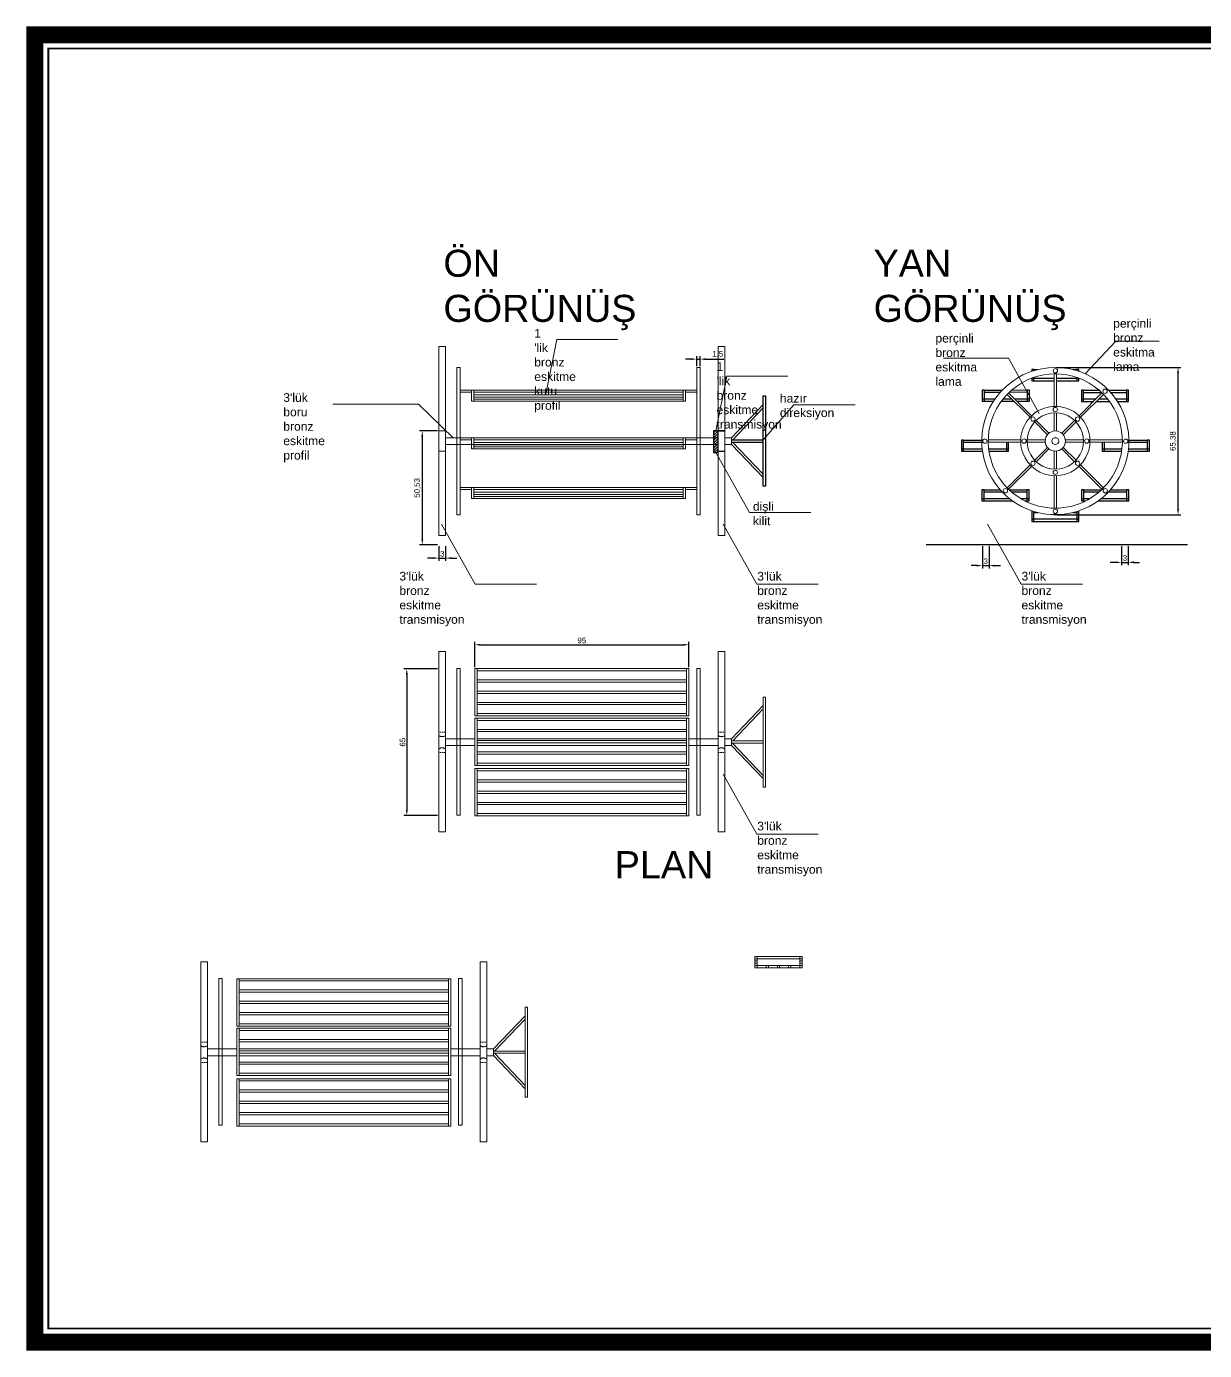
# Model space of a CAD drawing. Header units: millimetres. Extents: x 54215 to 67697, y 23496 to 56611.
# Drawn here: x 57501 to 58024, y 28723 to 29311 of the extents above; entities that cross this region are included whole.
import ezdxf

# ---------------------------------------------------------------- set-up
doc = ezdxf.new("R2010")
doc.units = ezdxf.units.MM
doc.linetypes.add('DASHED', pattern=[19.05, 12.7, -6.35])
doc.linetypes.add('HIDDEN', pattern=[0.375, 0.25, -0.125])
doc.layers.add('0 rölöve', color=7, linetype='Continuous', true_color=0xf1380e)
for name, color, linetype, lineweight in [('no3_kutu profil gorunus', 8, 'Continuous', 0), ('no3_kutuprofil kesit', 74, 'Continuous', 18), ('no3_lejand', 255, 'Continuous', 13), ('no3_paslanmaz gorunus on', 163, 'Continuous', 15), ('no3_paslanmaz kesit on', 153, 'Continuous', 20), ('no3_yazı tefriş', 152, 'Continuous', 0), ('t_tarama', 251, 'Continuous', 20)]:
    doc.layers.add(name, color=color, linetype=linetype, lineweight=lineweight)
doc.styles.get("Standard").update_dxf_attribs({"font": 'arial.ttf'})
doc.dimstyles.new('ISO-25', dxfattribs={"dimtxt": 2.5, "dimasz": 2.5, "dimexe": 1.25, "dimexo": 0.625, "dimtad": 1, "dimtxsty": 'Standard', "dimcen": 2.5, "dimadec": 0, "dimazin": 0, "dimtfac": 1, "dimtmove": 0, "dimatfit": 3, "dimfxl": 1, "dimarcsym": 0})

# ---------------------------------------------------------------- blocks, each defined once
blk = doc.blocks.new('HNGFNN')
at = {"color": 250}
for centre, start, end in [((2975.04, 1198.01), 16.76274, 73.5105), ((3019.08, 1198.01), 117.37072, 160.52878), ((3019.08, 1198.01), 294.031, 340.52878), ((2996.98, 1188.83), 246.05222, 294.031)]:
    blk.add_arc(centre, 1.5, start, end, dxfattribs=at)
at = {"layer": '0 rölöve'}
blk.add_line((3055.59, 1173.99), (2939.69, 1173.99), dxfattribs=at)
at = {"layer": 'no3_paslanmaz gorunus on', "color": 167}
for p, q in [((2975.58, 1240.77), (2985.77, 1230.58)), ((2976.26, 1241.45), (2986.45, 1231.26)), ((3007.51, 1231.26), (3017.7, 1241.44)), ((3008.19, 1230.58), (3018.38, 1240.77)), ((2987.81, 1228.54), (2993.48, 1222.87)), ((2988.48, 1229.22), (2994.16, 1223.55)), ((2999.8, 1223.55), (3005.48, 1229.22)), ((3000.48, 1222.87), (3006.16, 1228.54)), ((2987.81, 1211.55), (2993.48, 1217.22)), ((2988.48, 1210.87), (2994.16, 1216.54)), ((2999.8, 1216.54), (3005.48, 1210.87)), ((3000.48, 1217.22), (3006.16, 1211.55)), ((2975.58, 1199.33), (2985.77, 1209.51)), ((2976.26, 1198.65), (2986.45, 1208.83)), ((3007.51, 1208.83), (3017.7, 1198.65)), ((3008.19, 1209.51), (3018.38, 1199.32))]:
    blk.add_line(p, q, dxfattribs=at)
at = {"layer": 'no3_paslanmaz gorunus on'}
for p, q in [((2964.59, 1173.99), (2967.59, 1173.99)), ((3026.37, 1173.99), (3029.37, 1173.99))]:
    blk.add_line(p, q, dxfattribs=at)
at = {"layer": 'no3_paslanmaz gorunus on', "color": 167}
for points in [[(2996.5, 1235.42), (2996.5, 1249.83), (2996.5, 1249.83), (2997.46, 1249.83), (2997.46, 1235.42)], [(2996.5, 1224.52), (2996.5, 1232.54)], [(2997.46, 1232.54), (2997.46, 1224.52)], [(2981.6, 1219.57), (2967.2, 1219.57), (2967.2, 1220.53), (2981.6, 1220.53)], [(2984.48, 1220.53), (2992.51, 1220.53)], [(2992.51, 1219.57), (2984.48, 1219.57)], [(3001.45, 1220.53), (3009.48, 1220.53)], [(3009.48, 1219.57), (3001.45, 1219.57)], [(3012.36, 1220.53), (3026.77, 1220.53), (3026.77, 1220.53), (3026.77, 1219.57), (3012.36, 1219.57)], [(2996.5, 1207.55), (2996.5, 1215.57)], [(2997.46, 1215.57), (2997.46, 1207.55)], [(2997.46, 1204.67), (2997.46, 1190.26), (2996.5, 1190.26), (2996.5, 1204.67)]]:
    blk.add_lwpolyline(points, dxfattribs=at)
for centre in [(2997, 1251.25), (3019.04, 1242.17), (2996.98, 1234.05), (2987.07, 1229.83), (3006.89, 1229.83), (2965.75, 1220), (2983.13, 1220.05), (3010.91, 1220.05), (3028.24, 1220), (2987.07, 1210.21), (3006.89, 1210.21), (2996.98, 1206.17), (2974.85, 1197.98), (3019.14, 1197.98), (2997, 1188.83)]:
    blk.add_circle(centre, 0.96, dxfattribs=at)
at = {"layer": 'no3_paslanmaz gorunus on'}
for radius in [4.5, 1.5]:
    blk.add_circle((2996.98, 1220.05), radius, dxfattribs=at)
at = {"layer": 'no3_paslanmaz gorunus on', "color": 167}
for radius, start, end in [(32.66, 324.99676, 215.61129), (29.78, 327.90446, 212.09506), (15.38, 339.86593, 200.13358), (12.5, 341.36676, 198.63276), (15.38, 200.13358, 339.86593), (12.5, 198.63276, 341.36676), (32.66, 215.00276, 324.99676), (29.78, 212.09506, 327.90446)]:
    blk.add_arc((2996.98, 1220.05), radius, start, end, dxfattribs=at)
blk = doc.blocks.new('dfbgfnghm')
h = blk.add_hatch()
h.set_pattern_fill('ANSI31', color=256, scale=0.25, style=0)
h.set_pattern_definition([(45, (-56.31455, 0), (-0.561266, 0.561266), [])])
h.paths.add_polyline_path([(2847.3, 1224.52), (2845.3, 1224.52), (2845.3, 1214.94), (2847.3, 1214.94)])
for p, q in [((2853.3, 1220.6), (2867.3, 1220.6)), ((2853.3, 1219.6), (2867.3, 1219.6))]:
    blk.add_line(p, q)
at = {"color": 24, "linetype": 'HIDDEN'}
blk.add_line((2847.3, 1215.57), (2850.3, 1215.57), dxfattribs=at)
for points in [[(2868.3, 1240.05), (2868.3, 1200.05), (2867.3, 1200.05), (2867.3, 1240.05), (2868.3, 1240.05)], [(2853.3, 1221.55), (2867.3, 1236.24)], [(2853.78, 1220.6), (2867.3, 1234.79)], [(2847.3, 1224.52), (2845.3, 1224.52), (2845.3, 1214.94), (2847.3, 1214.94), (2847.3, 1224.52)], [(2853.3, 1218.55), (2867.3, 1203.85)], [(2853.68, 1219.6), (2867.3, 1205.3)]]:
    blk.add_lwpolyline(points)
at = {"color": 24}
blk.add_lwpolyline([(2847.3, 1224.52), (2850.3, 1224.52), (2850.3, 1224.52), (2847.3, 1224.52), (2847.3, 1224.52)], dxfattribs=at)
at = {"layer": 'no3_paslanmaz gorunus on', "color": 42}
blk.add_lwpolyline([(2731.3, 1252.63), (2732.8, 1252.63), (2732.8, 1187.38), (2731.3, 1187.38), (2731.3, 1252.63)], dxfattribs=at)
blk.add_lwpolyline([(2837.8, 1252.63), (2839.3, 1252.63), (2839.3, 1187.38), (2837.8, 1187.38), (2837.8, 1252.63)], close=True, dxfattribs=at)
at = {"layer": 'no3_paslanmaz gorunus on'}
for points in [[(2732.8, 1242.68), (2737.8, 1242.68), (2737.8, 1241.68), (2732.8, 1241.68)], [(2738.8, 1241.68), (2831.8, 1241.68), (2831.8, 1242.68), (2738.8, 1242.68)], [(2738.8, 1239.56), (2831.8, 1239.56), (2831.8, 1240.56), (2738.8, 1240.56)], [(2837.8, 1242.68), (2832.8, 1242.68), (2832.8, 1241.68), (2837.8, 1241.68)], [(2738.8, 1237.68), (2831.8, 1237.68), (2831.8, 1238.68), (2738.8, 1238.68)], [(2732.8, 1221.55), (2737.8, 1221.55), (2737.8, 1220.55), (2732.8, 1220.55)], [(2738.8, 1220.55), (2831.8, 1220.55), (2831.8, 1221.55), (2738.8, 1221.55)], [(2738.8, 1218.43), (2831.8, 1218.43), (2831.8, 1219.43), (2738.8, 1219.43)], [(2738.8, 1216.55), (2831.8, 1216.55), (2831.8, 1217.55), (2738.8, 1217.55)], [(2837.8, 1221.55), (2832.8, 1221.55), (2832.8, 1220.55), (2837.8, 1220.55)], [(2732.8, 1199.51), (2737.8, 1199.51), (2737.8, 1198.51), (2732.8, 1198.51)], [(2738.8, 1198.51), (2831.8, 1198.51), (2831.8, 1199.51), (2738.8, 1199.51)], [(2837.8, 1199.51), (2832.8, 1199.51), (2832.8, 1198.51), (2837.8, 1198.51)], [(2738.8, 1196.39), (2831.8, 1196.39), (2831.8, 1197.39), (2738.8, 1197.39)], [(2738.8, 1194.51), (2831.8, 1194.51), (2831.8, 1195.51), (2738.8, 1195.51)]]:
    blk.add_lwpolyline(points, close=True, dxfattribs=at)
for points in [[(2738.8, 1242.68), (2738.8, 1237.68), (2737.8, 1237.68), (2737.8, 1242.68), (2738.8, 1242.68)], [(2832.8, 1242.68), (2832.8, 1237.68), (2831.8, 1237.68), (2831.8, 1242.68), (2832.8, 1242.68)], [(2738.8, 1221.55), (2738.8, 1216.55), (2737.8, 1216.55), (2737.8, 1221.55), (2738.8, 1221.55)], [(2832.8, 1221.55), (2832.8, 1216.55), (2831.8, 1216.55), (2831.8, 1221.55), (2832.8, 1221.55)], [(2738.8, 1199.51), (2738.8, 1194.51), (2737.8, 1194.51), (2737.8, 1199.51), (2738.8, 1199.51)], [(2832.8, 1199.51), (2832.8, 1194.51), (2831.8, 1194.51), (2831.8, 1199.51), (2832.8, 1199.51)]]:
    blk.add_lwpolyline(points, dxfattribs=at)
at = {"layer": 'no3_paslanmaz kesit on', "color": 24}
blk.add_line((2723.3, 1215.57), (2726.3, 1215.57), dxfattribs=at)
for points in [[(2726.3, 1218.84), (2726.3, 1262.01), (2723.3, 1262.01), (2723.3, 1215.57), (2726.3, 1215.57)], [(2850.3, 1218.84), (2850.3, 1262.01), (2847.3, 1262.01), (2847.3, 1215.57), (2850.3, 1215.57)], [(2723.3, 1224.52), (2726.3, 1224.52), (2726.3, 1224.52), (2723.3, 1224.52), (2723.3, 1224.52)], [(2726.3, 1221.25), (2726.3, 1178.08), (2723.3, 1178.08), (2723.3, 1224.52), (2726.3, 1224.52)], [(2850.3, 1221.25), (2850.3, 1178.08), (2847.3, 1178.08), (2847.3, 1224.52), (2850.3, 1224.52)]]:
    blk.add_lwpolyline(points, dxfattribs=at)
for points in [[(2726.3, 1218.55), (2847.3, 1218.55), (2847.3, 1221.55), (2726.3, 1221.55)], [(2850.3, 1218.55), (2853.3, 1218.55), (2853.3, 1221.55), (2850.3, 1221.55)]]:
    blk.add_lwpolyline(points, close=True, dxfattribs=at)
blk = doc.blocks.new('*D390')
at = {"color": 0, "lineweight": -2, "transparency": 16777216}
for p, q in [((57684.28, 29079.99), (57684.28, 29073.51)), ((57687.28, 29079.99), (57687.28, 29073.51)), ((57681.78, 29074.76), (57679.28, 29074.76)), ((57684.28, 29074.76), (57687.28, 29074.76)), ((57689.78, 29074.76), (57692.28, 29074.76))]:
    blk.add_line(p, q, dxfattribs=at)
at = {"color": 0, "transparency": 16777216}
for points in [[(57681.78, 29075.18), (57681.78, 29074.35), (57684.28, 29074.76)], [(57689.78, 29075.18), (57689.78, 29074.35), (57687.28, 29074.76)]]:
    blk.add_solid(points, dxfattribs=at)
at = {"layer": 'Defpoints', "color": 0, "transparency": 16777216}
for p in [(57684.28, 29080.62), (57687.28, 29080.62), (57687.28, 29074.76)]:
    blk.add_point(p, dxfattribs=at)
at = {"color": 0, "transparency": 16777216, "insert": (57685.78, 29076.67), "char_height": 2.5, "attachment_point": 5}
blk.add_mtext('3', dxfattribs=at)
blk = doc.blocks.new('*D391')
at = {"color": 0, "lineweight": -2, "transparency": 16777216}
for p, q in [((57683.66, 29025.54), (57668.82, 29025.54)), ((57670.07, 29023.04), (57670.07, 28963.04)), ((57683.66, 28960.54), (57668.82, 28960.54))]:
    blk.add_line(p, q, dxfattribs=at)
at = {"color": 0, "transparency": 16777216}
for points in [[(57669.65, 29023.04), (57670.49, 29023.04), (57670.07, 29025.54)], [(57669.65, 28963.04), (57670.49, 28963.04), (57670.07, 28960.54)]]:
    blk.add_solid(points, dxfattribs=at)
at = {"layer": 'Defpoints', "color": 0, "transparency": 16777216}
for p in [(57684.28, 29025.54), (57670.07, 28960.54), (57684.28, 28960.54)]:
    blk.add_point(p, dxfattribs=at)
at = {"color": 0, "transparency": 16777216, "insert": (57668.17, 28993.04), "char_height": 2.5, "attachment_point": 5, "rotation": 90}
blk.add_mtext('65', dxfattribs=at)
blk = doc.blocks.new('*D392')
at = {"color": 0, "lineweight": -2, "transparency": 16777216}
for p, q in [((57700.28, 29026.34), (57700.28, 29037.55)), ((57702.78, 29036.3), (57792.78, 29036.3)), ((57795.28, 29026.34), (57795.28, 29037.55))]:
    blk.add_line(p, q, dxfattribs=at)
at = {"color": 0, "transparency": 16777216}
for points in [[(57702.78, 29036.72), (57702.78, 29035.88), (57700.28, 29036.3)], [(57792.78, 29036.72), (57792.78, 29035.88), (57795.28, 29036.3)]]:
    blk.add_solid(points, dxfattribs=at)
at = {"layer": 'Defpoints', "color": 0, "transparency": 16777216}
for p in [(57795.28, 29036.3), (57700.28, 29025.71), (57795.28, 29025.71)]:
    blk.add_point(p, dxfattribs=at)
at = {"color": 0, "transparency": 16777216, "insert": (57747.78, 29038.2), "char_height": 2.5, "attachment_point": 5}
blk.add_mtext('95', dxfattribs=at)
blk = doc.blocks.new('*D393')
at = {"color": 0, "lineweight": -2, "transparency": 16777216}
for p, q in [((57683.66, 29131.15), (57675.7, 29131.15)), ((57676.95, 29128.65), (57676.95, 29083.12)), ((57683.66, 29080.62), (57675.7, 29080.62))]:
    blk.add_line(p, q, dxfattribs=at)
at = {"color": 0, "transparency": 16777216}
for points in [[(57676.53, 29128.65), (57677.36, 29128.65), (57676.95, 29131.15)], [(57676.53, 29083.12), (57677.36, 29083.12), (57676.95, 29080.62)]]:
    blk.add_solid(points, dxfattribs=at)
at = {"layer": 'Defpoints', "color": 0, "transparency": 16777216}
for p in [(57684.28, 29131.15), (57676.95, 29080.62), (57684.28, 29080.62)]:
    blk.add_point(p, dxfattribs=at)
at = {"color": 0, "transparency": 16777216, "insert": (57674.82, 29105.88), "char_height": 2.5, "attachment_point": 5, "rotation": 90}
blk.add_mtext('50,53', dxfattribs=at)
blk = doc.blocks.new('*D394')
at = {"color": 0, "lineweight": -2, "transparency": 16777216}
for p, q in [((57958.41, 29159.34), (58013.7, 29159.34)), ((58012.45, 29096.46), (58012.45, 29156.84)), ((57958.59, 29093.96), (58013.7, 29093.96))]:
    blk.add_line(p, q, dxfattribs=at)
at = {"color": 0, "transparency": 16777216}
for points in [[(58012.03, 29156.84), (58012.86, 29156.84), (58012.45, 29159.34)], [(58012.03, 29096.46), (58012.86, 29096.46), (58012.45, 29093.96)]]:
    blk.add_solid(points, dxfattribs=at)
at = {"layer": 'Defpoints', "color": 0, "transparency": 16777216}
for p in [(57957.79, 29159.34), (58012.45, 29159.34), (57957.96, 29093.96)]:
    blk.add_point(p, dxfattribs=at)
at = {"color": 0, "transparency": 16777216, "insert": (58010.32, 29126.65), "char_height": 2.5, "attachment_point": 5, "rotation": 90}
blk.add_mtext('65,38', dxfattribs=at)
blk = doc.blocks.new('*D395')
at = {"color": 0, "lineweight": -2, "transparency": 16777216}
for p, q in [((57925.58, 29079.99), (57925.58, 29070.15)), ((57928.58, 29079.99), (57928.58, 29070.15)), ((57923.08, 29071.4), (57920.58, 29071.4)), ((57925.58, 29071.4), (57928.58, 29071.4)), ((57931.08, 29071.4), (57933.58, 29071.4))]:
    blk.add_line(p, q, dxfattribs=at)
at = {"color": 0, "transparency": 16777216}
for points in [[(57923.08, 29071.82), (57923.08, 29070.99), (57925.58, 29071.4)], [(57931.08, 29071.82), (57931.08, 29070.99), (57928.58, 29071.4)]]:
    blk.add_solid(points, dxfattribs=at)
at = {"layer": 'Defpoints', "color": 0, "transparency": 16777216}
for p in [(57925.58, 29080.62), (57928.58, 29080.62), (57928.58, 29071.4)]:
    blk.add_point(p, dxfattribs=at)
at = {"color": 0, "transparency": 16777216, "insert": (57927.08, 29073.31), "char_height": 2.5, "attachment_point": 5}
blk.add_mtext('3', dxfattribs=at)
blk = doc.blocks.new('*D396')
at = {"color": 0, "lineweight": -2, "transparency": 16777216}
for p, q in [((57987.35, 29079.99), (57987.35, 29071.6)), ((57990.35, 29079.99), (57990.35, 29071.6)), ((57984.85, 29072.85), (57982.35, 29072.85)), ((57987.35, 29072.85), (57990.35, 29072.85)), ((57992.85, 29072.85), (57995.35, 29072.85))]:
    blk.add_line(p, q, dxfattribs=at)
at = {"color": 0, "transparency": 16777216}
for points in [[(57984.85, 29073.27), (57984.85, 29072.44), (57987.35, 29072.85)], [(57992.85, 29073.27), (57992.85, 29072.44), (57990.35, 29072.85)]]:
    blk.add_solid(points, dxfattribs=at)
at = {"layer": 'Defpoints', "color": 0, "transparency": 16777216}
for p in [(57987.35, 29080.62), (57990.35, 29080.62), (57990.35, 29072.85)]:
    blk.add_point(p, dxfattribs=at)
at = {"color": 0, "transparency": 16777216, "insert": (57988.85, 29074.76), "char_height": 2.5, "attachment_point": 5}
blk.add_mtext('3', dxfattribs=at)
blk = doc.blocks.new('*D397')
at = {"color": 0, "lineweight": -2, "transparency": 16777216}
for p, q in [((57796.28, 29163.03), (57793.78, 29163.03)), ((57798.78, 29159.88), (57798.78, 29164.28)), ((57798.78, 29163.03), (57800.28, 29163.03)), ((57800.28, 29159.88), (57800.28, 29164.28)), ((57802.78, 29163.03), (57810.87, 29163.03))]:
    blk.add_line(p, q, dxfattribs=at)
at = {"color": 0, "transparency": 16777216}
for points in [[(57796.28, 29163.45), (57796.28, 29162.62), (57798.78, 29163.03)], [(57802.78, 29163.45), (57802.78, 29162.62), (57800.28, 29163.03)]]:
    blk.add_solid(points, dxfattribs=at)
at = {"layer": 'Defpoints', "color": 0, "transparency": 16777216}
for p in [(57800.28, 29163.03), (57798.78, 29159.25), (57800.28, 29159.25)]:
    blk.add_point(p, dxfattribs=at)
at = {"color": 0, "transparency": 16777216, "insert": (57808.08, 29165.16), "char_height": 2.5, "attachment_point": 5}
blk.add_mtext('1,5', dxfattribs=at)
blk = doc.blocks.new('cimit')
for p, q in [((9901, -11205.13), (9915, -11205.13)), ((9901, -11206.13), (9915, -11206.13))]:
    blk.add_line(p, q)
for points in [[(9901, -11204.18), (9915, -11189.49)], [(9901.48, -11205.13), (9915, -11190.94)], [(9916, -11185.68), (9916, -11225.68), (9915, -11225.68), (9915, -11185.68), (9916, -11185.68)], [(9901, -11207.18), (9915, -11221.88)], [(9901.38, -11206.13), (9915, -11220.43)]]:
    blk.add_lwpolyline(points)
at = {"layer": 'no3_kutu profil gorunus'}
for points in [[(9787, -11173.06), (9788, -11173.06), (9788, -11194.04), (9787, -11194.04)], [(9881, -11173.06), (9881, -11174.06), (9788, -11174.06), (9788, -11173.06)], [(9881, -11173.06), (9882, -11173.06), (9882, -11194.04), (9881, -11194.04)], [(9881, -11178.06), (9881, -11179.06), (9788, -11179.06), (9788, -11178.06)], [(9881, -11183.05), (9881, -11184.05), (9788, -11184.05), (9788, -11183.05)], [(9881, -11188.04), (9881, -11189.04), (9788, -11189.04), (9788, -11188.04)], [(9787, -11195.03), (9788, -11195.03), (9788, -11216), (9787, -11216)], [(9881, -11193.04), (9881, -11194.04), (9788, -11194.04), (9788, -11193.04)], [(9881, -11195.03), (9881, -11196.03), (9788, -11196.03), (9788, -11195.03)], [(9881, -11195.03), (9882, -11195.03), (9882, -11216), (9881, -11216)], [(9881, -11200.02), (9881, -11201.02), (9788, -11201.02), (9788, -11200.02)], [(9881, -11205.02), (9881, -11206.02), (9788, -11206.02), (9788, -11205.02)], [(9881, -11210.01), (9881, -11211.01), (9788, -11211.01), (9788, -11210.01)], [(9787, -11238.41), (9788, -11238.41), (9788, -11217.43), (9787, -11217.43)], [(9881, -11215), (9881, -11216), (9788, -11216), (9788, -11215)], [(9881, -11218.43), (9881, -11217.43), (9788, -11217.43), (9788, -11218.43)], [(9881, -11238.41), (9882, -11238.41), (9882, -11217.43), (9881, -11217.43)], [(9881, -11223.43), (9881, -11222.43), (9788, -11222.43), (9788, -11223.43)], [(9881, -11228.42), (9881, -11227.42), (9788, -11227.42), (9788, -11228.42)], [(9881, -11233.41), (9881, -11232.41), (9788, -11232.41), (9788, -11233.41)], [(9881, -11238.41), (9881, -11237.41), (9788, -11237.41), (9788, -11238.41)]]:
    blk.add_lwpolyline(points, close=True, dxfattribs=at)
at = {"layer": 'no3_paslanmaz gorunus on'}
for points in [[(9774, -11165.53), (9774, -11245.5), (9771, -11245.5), (9771, -11165.53), (9774, -11165.53)], [(9898, -11165.53), (9898, -11245.5), (9895, -11245.5), (9895, -11165.53), (9898, -11165.53)], [(9787, -11207.23), (9774, -11207.23), (9774, -11204.23), (9787, -11204.23)], [(9788, -11204.23), (9881, -11204.23)], [(9881, -11207.23), (9788, -11207.23)], [(9882, -11204.23), (9895, -11204.23), (9895, -11207.23), (9882, -11207.23)]]:
    blk.add_lwpolyline(points, dxfattribs=at)
at = {"layer": 'no3_paslanmaz gorunus on', "color": 30}
for points in [[(9779, -11173.02), (9779, -11238.02), (9780.5, -11238.02), (9780.5, -11173.02), (9779, -11173.02)], [(9885.5, -11173.02), (9885.5, -11238.02), (9887, -11238.02), (9887, -11173.02), (9885.5, -11173.02)]]:
    blk.add_lwpolyline(points, close=True, dxfattribs=at)
at = {"layer": 'no3_paslanmaz gorunus on'}
blk.add_lwpolyline([(9898, -11204.23), (9901, -11204.23), (9901, -11207.23), (9898, -11207.23)], close=True, dxfattribs=at)
at = {"layer": 'no3_paslanmaz gorunus on', "linetype": 'DASHED'}
for centre, start, end in [((9772.5, -11200.8), 232.37056, 307.62944), ((9896.5, -11200.8), 232.37056, 307.62944), ((9772.5, -11210.67), 52.37056, 127.62944), ((9896.5, -11210.67), 52.37056, 127.62944)]:
    blk.add_arc(centre, 2.46, start, end, dxfattribs=at)
at = {"layer": 't_tarama', "linetype": 'DASHED', "ltscale": 0.05}
for p, q in [((9774, -11201.23), (9771, -11201.23)), ((9895, -11201.23), (9898, -11201.23)), ((9774, -11210.23), (9771, -11210.23)), ((9895, -11210.23), (9898, -11210.23))]:
    blk.add_line(p, q, dxfattribs=at)

msp = doc.modelspace()

# ---------------------------------------------------------------- linework, layer by layer
at = {"color": 250}
for p, q in [((57948.49, 29158.375, 0.053), (57950.093, 29158.375, 0.053)), ((57965.832, 29158.375, 0.053), (57967.465, 29158.375, 0.053)), ((57926.505, 29149.302, 0.053), (57934.578, 29149.302, 0.053)), ((57926.505, 29148.302, 0.053), (57933.485, 29148.302, 0.053)), ((57970.53, 29149.293, 0.053), (57977.339, 29149.293, 0.053)), ((57970.53, 29148.293, 0.053), (57978.449, 29148.293, 0.053)), ((57981.527, 29149.293, 0.053), (57989.505, 29149.293, 0.053)), ((57982.448, 29148.293, 0.053), (57989.505, 29148.293, 0.053)), ((57917.247, 29127.127, 0.053), (57925.32, 29127.127, 0.053)), ((57990.635, 29127.127, 0.053), (57998.708, 29127.127, 0.053)), ((57917.247, 29126.127, 0.053), (57925.32, 29126.127, 0.053)), ((57990.635, 29126.127, 0.053), (57998.708, 29126.127, 0.053)), ((57926.344, 29105.104, 0.053), (57933.431, 29105.104, 0.053)), ((57926.344, 29104.104, 0.053), (57934.417, 29104.104, 0.053)), ((57937.422, 29105.104, 0.053), (57945.319, 29105.104, 0.053)), ((57938.526, 29104.104, 0.053), (57945.319, 29104.104, 0.053)), ((57970.636, 29105.104, 0.053), (57978.504, 29105.104, 0.053)), ((57970.636, 29104.104, 0.053), (57977.4, 29104.104, 0.053)), ((57981.577, 29104.104, 0.053), (57989.611, 29104.104, 0.053)), ((57982.494, 29105.104, 0.053), (57989.611, 29105.104, 0.053)), ((57948.49, 29094.956, 0.053), (57950.148, 29094.956, 0.053)), ((57965.777, 29094.956, 0.053), (57967.465, 29094.956, 0.053))]:
    msp.add_line(p, q, dxfattribs=at)
at = {"color": 250, "elevation": 0.053}
for points in [[(57947.49, 29158.375), (57947.49, 29157.613)], [(57948.49, 29157.933), (57948.49, 29158.375), (57947.49, 29158.375)], [(57967.465, 29158.375), (57967.465, 29157.924)], [(57968.465, 29157.603), (57968.465, 29158.375), (57967.465, 29158.375)], [(57947.49, 29154.555), (57947.49, 29153.375), (57948.49, 29153.375), (57948.49, 29154.911)], [(57957.483, 29154.375), (57947.49, 29154.375), (57947.49, 29153.375)], [(57947.49, 29153.375), (57957.483, 29153.375)], [(57958.443, 29153.375), (57968.465, 29153.375), (57968.465, 29154.375), (57958.443, 29154.375)], [(57967.465, 29154.901), (57967.465, 29153.375), (57968.465, 29153.375), (57968.465, 29154.544)], [(57925.505, 29149.302), (57925.505, 29144.302), (57926.505, 29144.302), (57926.505, 29149.302), (57925.505, 29149.302)], [(57931.131, 29145.302), (57925.505, 29145.302), (57925.505, 29144.302)], [(57925.505, 29144.302), (57930.464, 29144.302)], [(57933.956, 29144.302), (57939.654, 29144.302)], [(57938.654, 29145.302), (57934.723, 29145.302)], [(57941.012, 29144.302), (57946.48, 29144.302), (57946.48, 29145.302), (57940.012, 29145.302)], [(57945.48, 29149.302), (57945.48, 29144.302), (57946.48, 29144.302), (57946.48, 29149.302), (57945.48, 29149.302)], [(57969.53, 29149.293), (57969.53, 29144.293), (57970.53, 29144.293), (57970.53, 29149.293), (57969.53, 29149.293)], [(57975.905, 29145.293), (57969.53, 29145.293), (57969.53, 29144.293)], [(57969.53, 29144.293), (57974.905, 29144.293)], [(57976.262, 29144.293), (57981.976, 29144.293)], [(57981.209, 29145.293), (57977.262, 29145.293)], [(57985.467, 29144.293), (57990.505, 29144.293), (57990.505, 29145.293), (57984.8, 29145.293)], [(57989.505, 29149.293), (57989.505, 29144.293), (57990.505, 29144.293), (57990.505, 29149.293), (57989.505, 29149.293)], [(57916.247, 29127.127), (57916.247, 29122.127), (57917.247, 29122.127), (57917.247, 29127.127), (57916.247, 29127.127)], [(57998.708, 29127.127), (57998.708, 29122.127), (57999.708, 29122.127), (57999.708, 29127.127), (57998.708, 29127.127)], [(57925.491, 29123.127), (57916.247, 29123.127), (57916.247, 29122.127)], [(57916.247, 29122.127), (57925.616, 29122.127)], [(57928.527, 29122.127), (57937.222, 29122.127), (57937.222, 29123.127), (57928.39, 29123.127)], [(57936.222, 29126.192), (57936.222, 29122.127), (57937.222, 29122.127), (57937.222, 29126.192)], [(57978.733, 29126.192), (57978.733, 29122.127), (57979.733, 29122.127), (57979.733, 29126.192)], [(57987.536, 29123.127), (57978.733, 29123.127), (57978.733, 29122.127)], [(57978.733, 29122.127), (57987.399, 29122.127)], [(57990.31, 29122.127), (57999.708, 29122.127), (57999.708, 29123.127), (57990.434, 29123.127)], [(57925.344, 29105.104), (57925.344, 29100.104), (57926.344, 29100.104), (57926.344, 29105.104), (57925.344, 29105.104)], [(57945.319, 29105.104), (57945.319, 29100.104), (57946.319, 29100.104), (57946.319, 29105.104), (57945.319, 29105.104)], [(57969.636, 29105.104), (57969.636, 29100.104), (57970.636, 29100.104), (57970.636, 29105.104), (57969.636, 29105.104)], [(57989.611, 29105.104), (57989.611, 29100.104), (57990.611, 29100.104), (57990.611, 29105.104), (57989.611, 29105.104)], [(57937.634, 29101.104), (57925.344, 29101.104), (57925.344, 29100.104)], [(57925.344, 29100.104), (57938.96, 29100.104)], [(57944.5, 29100.104), (57946.319, 29100.104), (57946.319, 29101.104), (57942.686, 29101.104)], [(57973.239, 29101.104), (57969.636, 29101.104), (57969.636, 29100.104)], [(57969.636, 29100.104), (57971.425, 29100.104)], [(57976.965, 29100.104), (57990.611, 29100.104), (57990.611, 29101.104), (57978.291, 29101.104)], [(57947.49, 29095.732), (57947.49, 29090.956), (57948.49, 29090.956), (57948.49, 29095.411)], [(57947.49, 29090.956), (57968.465, 29090.956), (57968.465, 29091.956), (57947.49, 29091.956), (57947.49, 29090.956)], [(57967.465, 29095.42), (57967.465, 29090.956), (57968.465, 29090.956), (57968.465, 29095.742)]]:
    msp.add_lwpolyline(points, dxfattribs=at)
at = {"layer": 'no3_kutu profil gorunus'}
msp.add_lwpolyline([(57824.571, 28898.004), (57824.571, 28893.004), (57845.546, 28893.004), (57845.546, 28898.004), (57824.571, 28898.004)], dxfattribs=at)
msp.add_lwpolyline([(57825.571, 28897.004), (57825.571, 28894.004), (57844.546, 28894.004), (57844.546, 28897.004)], close=True, dxfattribs=at)
at = {"layer": 'no3_kutuprofil kesit'}
for points in [[(57824.571, 28898.004), (57825.571, 28898.004), (57825.571, 28897.004), (57824.571, 28897.004)], [(57844.546, 28898.004), (57845.546, 28898.004), (57845.546, 28897.004), (57844.546, 28897.004)], [(57824.571, 28896.022), (57825.571, 28896.022), (57825.571, 28895.022), (57824.571, 28895.022)], [(57824.571, 28894.004), (57825.571, 28894.004), (57825.571, 28893.004), (57824.571, 28893.004)], [(57829.565, 28894.004), (57830.565, 28894.004), (57830.565, 28893.004), (57829.565, 28893.004)], [(57834.559, 28894.004), (57835.559, 28894.004), (57835.559, 28893.004), (57834.559, 28893.004)], [(57840.553, 28894.004), (57839.553, 28894.004), (57839.553, 28893.004), (57840.553, 28893.004)], [(57844.546, 28896.022), (57845.546, 28896.022), (57845.546, 28895.022), (57844.546, 28895.022)], [(57844.546, 28894.004), (57845.546, 28894.004), (57845.546, 28893.004), (57844.546, 28893.004)]]:
    msp.add_lwpolyline(points, close=True, dxfattribs=at)
at = {"layer": 'no3_lejand', "color": 1, "const_width": 7.466}
msp.add_lwpolyline([(58460.835, 28726.887), (57504.96, 28726.887), (57504.96, 29306.887), (58460.835, 29306.887), (58460.835, 28991.268, -0.4142136), (58450.8, 28981.233), (58299.278, 28981.233, 0.4142136), (58295.264, 28977.219), (58295.264, 28879.684, 0.4142136), (58299.278, 28875.67), (58450.8, 28875.67, -0.4142136), (58460.835, 28865.636), (58460.835, 28726.887)], format="xyb", dxfattribs=at)
at = {"layer": 'no3_lejand', "color": 252, "const_width": 0.854}
msp.add_lwpolyline([(58454.814, 28991.268, -0.4142136), (58450.8, 28987.254), (58299.278, 28987.254, 0.4142136), (58289.243, 28977.219), (58289.243, 28879.684, 0.4142136), (58299.278, 28869.65), (58450.8, 28869.65, -0.4142136), (58454.814, 28865.636), (58454.814, 28732.908), (57510.981, 28732.908), (57510.981, 29300.866), (58454.814, 29300.866), (58454.814, 28991.268)], format="xyb", dxfattribs=at)
at = {"layer": 'no3_paslanmaz gorunus on', "color": 169}
for p, q in [((57937.486, 29148.302, 0.053), (57945.48, 29148.302, 0.053)), ((57938.597, 29149.302, 0.053), (57945.48, 29149.302, 0.053))]:
    msp.add_line(p, q, dxfattribs=at)
at = {"layer": 'no3_yazı tefriş', "elevation": 0.053}
for points in [[(57731.827, 29147.481), (57736.65, 29171.742), (57763.805, 29171.742)], [(57971.168, 29156.549), (57984.828, 29170.934), (58004.052, 29170.934)], [(57950.82, 29138.841), (57937.16, 29163.39), (57908.259, 29163.39)], [(57807.285, 29131.146), (57812.108, 29155.407), (57839.262, 29155.407)], [(57690.703, 29128.172), (57675.246, 29143.111), (57637.19, 29143.111)], [(57828.285, 29127.222), (57841.889, 29142.758), (57869.044, 29142.758)], [(57807.285, 29121.563), (57822.207, 29094.987), (57849.362, 29094.987)], [(57685.541, 29089.776), (57700.463, 29063.201), (57727.618, 29063.201)], [(57810.558, 29089.776), (57825.48, 29063.201), (57852.635, 29063.201)], [(57927.879, 29089.776), (57942.801, 29063.201), (57969.955, 29063.201)], [(57810.558, 28978.897), (57825.48, 28952.322), (57852.635, 28952.322)]]:
    msp.add_lwpolyline(points, dxfattribs=at)

# ---------------------------------------------------------------- block references
for name in ['dfbgfnghm', 'HNGFNN']:
    msp.add_blockref(name, (54960.982, 27906.626, 0.053))
at = {"layer": 't_tarama'}
for p in [(47913.281, 40198.774, 0.053), (47807.585, 40061.177, 0.053)]:
    msp.add_blockref('cimit', p, dxfattribs=at)

# ---------------------------------------------------------------- texts
at = {"layer": 'no3_yazı tefriş', "attachment_point": 1, "rotation": 359.999981}
for s, insert, char_height, width in [('\\PÖN GÖRÜNÜŞ', (57686.308, 29231.562, 0.053), 12, 0.0000453), ('\\PYAN GÖRÜNÜŞ', (57877.295, 29231.562, 0.053), 12, 0.0000453), ('\\Pperçinli  bronz\\P eskitma lama', (57983.653, 29187.227, 0.053), 3.84, 0.0000145), ("\\P1 'lik bronz eskitme kutu profil", (57726.65, 29182.808, 0.053), 3.84, 0.0000227), ('\\Pperçinli  bronz\\P eskitma lama', (57904.736, 29180.63, 0.053), 3.84, 0.0000145), ("\\P1 'lik bronz eskitme transmisyon", (57807.569, 29168.065, 0.053), 3.84, 0.0000227), ("\\P3'lük boru bronz eskitme profil", (57615.238, 29154.306, 0.053), 3.84, 0.0000227), ('\\Phazır direksiyon', (57835.691, 29153.953, 0.053), 3.84, 0.0000227), ('dişli kilit', (57823.711, 29099.616, 0.053), 3.84, 0.0000227), ("3'lük bronz eskitme transmisyon", (57666.774, 29068.644, 0.053), 3.84, 0.0000227), ("3'lük bronz eskitme transmisyon", (57825.627, 29068.644, 0.053), 3.84, 0.0000227), ("3'lük bronz eskitme transmisyon", (57942.947, 29068.644, 0.053), 3.84, 0.0000227), ("3'lük bronz eskitme transmisyon", (57825.627, 28957.765, 0.053), 3.84, 0.0000227), ('\\PPLAN', (57762.373, 28964.728, 0.053), 12, 0.0000453)]:
    msp.add_mtext(s, dxfattribs=dict(at, insert=insert, char_height=char_height, width=width))

# ---------------------------------------------------------------- dimensions: what is measured, and where the dimension line sits
for base, p1, p2, picture, middle in [((57800.285, 29163.035, 0.053), (57798.785, 29159.254, 0.053), (57800.285, 29159.254, 0.053), '*D397', (57808.077, 29165.162, 0.053)), ((57687.285, 29074.765, 0.053), (57684.285, 29080.616, 0.053), (57687.285, 29080.616, 0.053), '*D390', (57685.785, 29076.667, 0.053)), ((57928.577, 29071.405, 0.053), (57925.577, 29080.616, 0.053), (57928.577, 29080.616, 0.053), '*D395', (57927.077, 29073.307, 0.053)), ((57990.348, 29072.853, 0.053), (57987.348, 29080.616, 0.053), (57990.348, 29080.616, 0.053), '*D396', (57988.848, 29074.755, 0.053)), ((57795.285, 29036.299, 0.053), (57700.285, 29025.711, 0.053), (57795.285, 29025.711, 0.053), '*D392', (57747.785, 29038.201, 0.053))]:
    dim = msp.add_linear_dim(base=base, p1=p1, p2=p2, dimstyle='ISO-25')
    dim.commit()
    dim.dimension.update_dxf_attribs({"geometry": picture, "text_midpoint": middle})
for base, p1, p2, picture, middle in [((58012.447, 29159.337, 0.053), (57957.964, 29093.956, 0.053), (57957.789, 29159.337, 0.053), '*D394', (58010.32, 29126.646, 0.053)), ((57676.946, 29080.616, 0.053), (57684.285, 29131.146, 0.053), (57684.285, 29080.616, 0.053), '*D393', (57674.819, 29105.881, 0.053)), ((57670.069, 28960.539, 0.053), (57684.285, 29025.539, 0.053), (57684.285, 28960.539, 0.053), '*D391', (57668.168, 28993.039, 0.053))]:
    dim = msp.add_linear_dim(base=base, p1=p1, p2=p2, angle=90, dimstyle='ISO-25')
    dim.commit()
    dim.dimension.update_dxf_attribs({"geometry": picture, "text_midpoint": middle})

doc.saveas('drawing.dxf')
